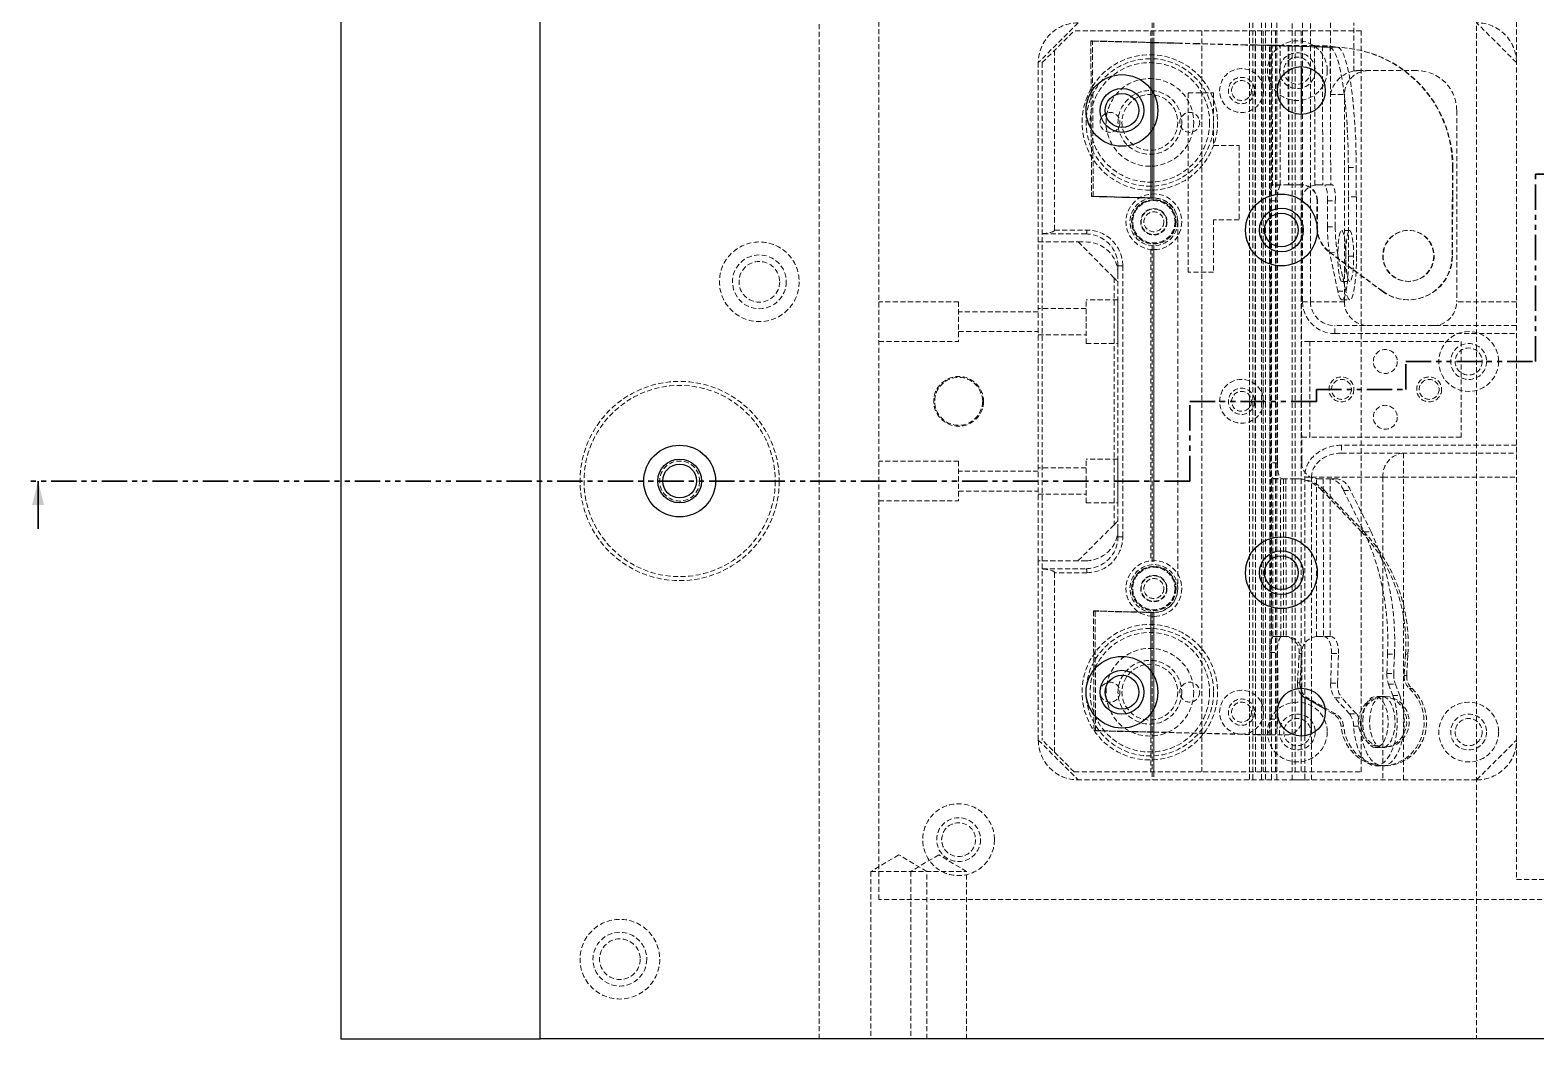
# Model space of a CAD drawing. Header units: millimetres. Extents: x 5 to 1539, y -495 to 895.
# Drawn here: x 728.2 to 1106.1, y -494.7 to -241.6 of the extents above; entities that cross this region are included whole.
import ezdxf

# ---------------------------------------------------------------- set-up
doc = ezdxf.new("R2010")
doc.units = ezdxf.units.MM
doc.linetypes.add('HIDDEN', pattern=[1.905, 1.27, -0.635])
doc.linetypes.add('PHANTOM', pattern=[12.7, 6.35, -1.27, 1.27, -1.27, 1.27, -1.27])

msp = doc.modelspace()

# ---------------------------------------------------------------- linework, layer by layer
at = {"color": 7, "linetype": 'Continuous', "lineweight": 25}
for p, q in [((806.211, -114.725), (806.211, -494.725)), ((856.211, -494.725), (856.211, -114.725)), ((1047.211, -250.725), (1047.211, -262.725)), ((1047.211, -406.725), (1047.211, -418.725)), ((1047.34, -414.456), (1047.337, -408.459)), ((1053.165, -411.986), (1048.235, -409.17)), ((806.211, -494.725), (856.211, -494.725)), ((1406.211, -494.725), (856.211, -494.725))]:
    msp.add_line(p, q, dxfattribs=at)
at = {"color": 7, "linetype": 'HIDDEN', "lineweight": 18}
for p, q in [((926.211, -494.725), (926.211, -114.725)), ((1091.211, -114.725), (1091.211, -494.725)), ((941.211, -459.725), (941.211, -209.725)), ((1101.211, -214.725), (1101.211, -454.725)), ((991.211, -239.725), (981.211, -249.725)), ((982.211, -249.725), (990.211, -241.725)), ((1062.211, -241.725), (990.211, -241.725)), ((1009.411, -241.725), (1009.411, -282.713)), ((1009.811, -239.725), (1009.811, -283.681)), ((1010.211, -239.725), (1010.211, -283.667)), ((1010.211, -241.725), (1010.211, -282.667)), ((1022.211, -241.725), (1022.211, -427.725)), ((1034.211, -239.725), (1034.211, -429.725)), ((1034.212, -241.725), (1034.212, -427.725)), ((1035.064, -239.725), (1035.064, -429.725)), ((1035.712, -241.725), (1035.712, -427.725)), ((1037.211, -239.725), (1037.211, -429.725)), ((1037.668, -241.725), (1037.668, -427.725)), ((1038.211, -239.725), (1038.211, -429.725)), ((1039.759, -239.725), (1039.759, -429.725)), ((1040.741, -427.725), (1040.741, -241.725)), ((1041.041, -239.725), (1041.041, -429.725)), ((1044.954, -429.725), (1044.954, -239.725)), ((1045.632, -241.725), (1045.632, -427.725)), ((1047.211, -241.725), (1047.211, -250.725)), ((1047.533, -239.725), (1047.533, -309.725)), ((1049.503, -309.725), (1049.503, -239.725)), ((1054.508, -239.725), (1054.508, -257.725)), ((1060.417, -251.816), (1060.417, -239.725)), ((1062.211, -427.725), (1062.211, -241.725)), ((1101.211, -249.725), (1091.211, -239.725)), ((994.402, -244.252), (994.581, -283.269)), ((1009.411, -244.639), (994.402, -244.252)), ((994.802, -244.252), (994.402, -244.252)), ((994.402, -244.318), (994.581, -283.335)), ((1009.411, -244.705), (994.402, -244.318)), ((994.802, -244.318), (994.402, -244.318)), ((994.981, -283.269), (994.802, -244.252)), ((1009.811, -244.639), (994.802, -244.252)), ((994.981, -283.335), (994.802, -244.318)), ((1009.811, -244.705), (994.802, -244.318)), ((1009.411, -283.652), (1009.411, -244.639)), ((1009.811, -244.639), (1009.411, -244.639)), ((1009.411, -283.717), (1009.411, -244.705)), ((1009.811, -244.705), (1009.411, -244.705)), ((1009.811, -283.652), (1009.811, -244.639)), ((1009.811, -283.717), (1009.811, -244.705)), ((1010.009, -244.655), (1010.111, -244.655)), ((1010.009, -244.72), (1010.111, -244.72)), ((1010.211, -244.66), (1010.211, -283.665)), ((1016.713, -244.821), (1010.211, -244.66)), ((1010.211, -244.66), (1010.211, -283.665)), ((1010.211, -244.66), (1016.713, -244.821)), ((1010.211, -244.66), (1010.211, -244.66)), ((1010.211, -244.725), (1010.211, -283.731)), ((1016.713, -244.886), (1010.211, -244.725)), ((1010.211, -244.725), (1010.211, -283.731)), ((1010.211, -244.725), (1016.713, -244.886)), ((1010.211, -244.725), (1010.211, -244.725)), ((1016.713, -244.821), (1017.07, -244.829)), ((1016.713, -244.886), (1017.07, -244.895)), ((1017.07, -244.829), (1017.419, -244.838)), ((1017.07, -244.895), (1017.419, -244.904)), ((1021.243, -244.936), (1017.419, -244.838)), ((1021.243, -245.002), (1017.419, -244.904)), ((1033.239, -245.244), (1021.243, -244.936)), ((1033.239, -245.31), (1021.243, -245.002)), ((1033.239, -245.244), (1033.809, -245.244)), ((1033.239, -245.31), (1033.809, -245.31)), ((1035.62, -245.289), (1033.809, -245.244)), ((1035.62, -245.354), (1033.809, -245.31)), ((1035.712, -418.334), (1035.62, -245.289)), ((1039.25, -245.352), (1035.62, -245.354)), ((1039.532, -245.344), (1037.576, -245.345)), ((1037.668, -418.432), (1037.576, -245.345)), ((1038.025, -245.367), (1037.576, -245.345)), ((1039.919, -245.459), (1038.025, -245.367)), ((1039.342, -418.439), (1039.25, -245.352)), ((1041.409, -245.373), (1039.25, -245.352)), ((1039.342, -418.398), (1039.25, -245.352)), ((1039.625, -418.431), (1039.532, -245.344)), ((1039.532, -245.344), (1039.981, -245.366)), ((1039.919, -245.459), (1041.875, -245.458)), ((1039.96, -280.439), (1039.919, -245.459)), ((1041.875, -245.458), (1039.981, -245.366)), ((1050.516, -245.461), (1041.409, -245.373)), ((1041.917, -280.438), (1041.875, -245.458)), ((1043.938, -245.583), (1044.044, -245.577)), ((1043.938, -245.583), (1043.979, -280.384)), ((1055.928, -245.877), (1043.938, -245.583)), ((1044.044, -245.577), (1044.085, -280.378)), ((1044.044, -245.577), (1056.035, -245.871)), ((1050.647, -280.442), (1050.516, -245.461)), ((1052.492, -245.587), (1054.468, -245.58)), ((1052.492, -245.587), (1052.622, -280.388)), ((1054.363, -245.886), (1052.492, -245.587)), ((1054.468, -245.58), (1054.598, -280.381)), ((1054.468, -245.58), (1056.338, -245.879)), ((985.308, -246.629), (985.308, -291.725)), ((1056.338, -245.879), (1054.363, -245.886)), ((1056.035, -245.871), (1055.928, -245.877)), ((981.211, -294.725), (981.211, -249.725)), ((982.211, -249.725), (982.211, -419.725)), ((1061.475, -251.725), (1076.211, -251.725)), ((1018.811, -302.333), (1018.811, -257.333)), ((1018.811, -257.333), (1025.211, -257.333)), ((1025.211, -257.333), (1025.211, -270.483)), ((1054.508, -257.725), (1058.028, -257.725)), ((1058.028, -309.725), (1058.028, -257.725)), ((1047.211, -262.725), (1047.211, -406.725)), ((1086.211, -261.725), (1086.211, -309.725)), ((1025.211, -270.483), (1031.611, -270.483)), ((1031.611, -270.483), (1031.611, -289.183)), ((1059.026, -276.068), (1061.001, -276.061)), ((1059.026, -276.068), (1059.045, -283.408)), ((1061.001, -276.061), (1061.021, -283.401)), ((1085.158, -276.046), (1085.116, -283.386)), ((1085.158, -276.046), (1085.264, -276.04)), ((1085.264, -276.04), (1085.222, -283.38)), ((994.581, -283.269), (1009.411, -283.652)), ((994.581, -283.269), (994.981, -283.269)), ((994.581, -283.335), (1009.411, -283.717)), ((994.581, -283.335), (994.981, -283.335)), ((1009.811, -283.652), (994.981, -283.269)), ((1009.811, -283.717), (994.981, -283.335)), ((1041.917, -280.438), (1039.96, -280.439)), ((1042.063, -280.39), (1040.253, -280.39)), ((1043.979, -280.384), (1047.158, -280.381)), ((1047.265, -280.375), (1044.085, -280.378)), ((1047.158, -280.381), (1047.265, -280.375)), ((1051.102, -280.394), (1051.557, -280.392)), ((1055.094, -280.379), (1054.598, -280.381)), ((1085.116, -283.386), (1085.029, -298.306)), ((1085.222, -283.38), (1085.116, -283.386)), ((1085.222, -283.38), (1085.136, -298.3)), ((1009.811, -283.652), (1009.411, -283.652)), ((1009.411, -283.717), (1010.211, -283.731)), ((1009.811, -283.717), (1009.411, -283.717)), ((1010.211, -283.665), (1009.811, -283.652)), ((1010.211, -283.731), (1009.811, -283.717)), ((1010.211, -283.665), (1010.363, -283.669)), ((1010.211, -283.731), (1010.363, -283.735)), ((1039.26, -284.391), (1041.216, -284.39)), ((1039.295, -349.468), (1039.26, -284.391)), ((1041.251, -349.467), (1041.216, -284.39)), ((1047.305, -349.472), (1047.271, -284.395)), ((1051.12, -290.91), (1051.157, -284.405)), ((1051.157, -284.405), (1051.264, -284.399)), ((1051.226, -290.903), (1051.264, -284.399)), ((1053.756, -284.412), (1055.731, -284.404)), ((1053.773, -290.92), (1053.756, -284.412)), ((1055.748, -290.913), (1055.731, -284.404)), ((1061.021, -283.401), (1059.045, -283.408)), ((1059.045, -283.408), (1059.085, -298.328)), ((1061.021, -283.401), (1061.06, -298.321)), ((1016.211, -289.667), (1016.211, -289.733)), ((1016.211, -289.733), (1016.211, -381.76)), ((1025.211, -289.183), (1025.211, -302.333)), ((1031.611, -289.183), (1025.211, -289.183)), ((1051.12, -290.91), (1051.226, -290.903)), ((1053.773, -290.92), (1055.748, -290.913)), ((981.211, -374.725), (981.211, -294.725)), ((981.211, -294.725), (991.211, -294.725)), ((993.211, -292.725), (982.211, -292.725)), ((985.308, -291.725), (993.411, -291.725)), ((991.211, -294.725), (993.211, -294.725)), ((991.211, -294.725), (1000.211, -303.725)), ((1059.324, -291.85), (1057.348, -291.857)), ((1073.768, -291.845), (1073.661, -291.852)), ((1010.211, -296.667), (1009.411, -296.621)), ((1009.411, -296.621), (1009.411, -374.74)), ((1009.811, -295.654), (1009.811, -375.708)), ((1009.811, -295.654), (1010.211, -295.667)), ((1010.211, -295.667), (1010.211, -375.694)), ((1010.211, -296.667), (1010.211, -374.694)), ((1054.303, -297.413), (1056.279, -297.406)), ((1056.389, -307.115), (1054.303, -297.413)), ((1054.374, -297.4), (1054.48, -297.394)), ((1067.536, -307.1), (1054.374, -297.4)), ((1067.642, -307.093), (1054.48, -297.394)), ((1058.365, -307.107), (1056.279, -297.406)), ((1059.085, -298.328), (1061.06, -298.321)), ((1085.029, -298.306), (1085.136, -298.3)), ((1001.211, -368.725), (1001.211, -300.725)), ((1001.211, -300.725), (1002.411, -300.725)), ((1002.411, -300.725), (1002.411, -368.725)), ((1000.211, -303.725), (1000.211, -365.725)), ((1025.211, -302.333), (1018.811, -302.333)), ((1057.396, -304.657), (1059.372, -304.65)), ((1074.429, -304.629), (1074.535, -304.622)), ((961.211, -309.725), (941.211, -309.725)), ((961.211, -309.725), (961.211, -319.725)), ((993.211, -314.725), (993.211, -309.225)), ((1001.186, -309.225), (993.211, -309.225)), ((1001.211, -309.2), (1001.186, -309.225)), ((1001.186, -314.725), (1001.186, -309.225)), ((1047.533, -309.725), (1049.503, -309.725)), ((1058.028, -309.725), (1049.503, -309.725)), ((1056.389, -307.115), (1058.365, -307.107)), ((1057.413, -309.257), (1059.389, -309.25)), ((1067.536, -307.1), (1067.642, -307.093)), ((1074.705, -309.221), (1074.811, -309.214)), ((1101.211, -309.725), (1086.211, -309.725)), ((981.211, -312.225), (961.211, -312.225)), ((993.211, -311.425), (981.211, -311.425)), ((961.211, -317.225), (981.211, -317.225)), ((993.211, -320.225), (993.211, -314.725)), ((1001.186, -320.225), (1001.186, -314.725)), ((1055.656, -317.725), (1055.656, -315.725)), ((1101.211, -315.725), (1055.656, -315.725)), ((941.211, -319.725), (961.211, -319.725)), ((981.211, -318.025), (993.211, -318.025)), ((993.211, -320.225), (1001.186, -320.225)), ((1001.186, -320.225), (1001.211, -320.25)), ((1047.289, -319.725), (1047.289, -343.725)), ((1049.31, -319.725), (1047.289, -319.725)), ((1049.31, -343.725), (1049.31, -319.725)), ((1049.31, -319.725), (1087.289, -319.725)), ((1055.656, -317.725), (1101.211, -317.725)), ((1087.289, -319.725), (1087.289, -343.725)), ((1047.289, -343.725), (1049.31, -343.725)), ((1087.289, -343.725), (1049.31, -343.725)), ((1101.211, -345.725), (1057.294, -345.725)), ((1057.294, -345.725), (1057.294, -347.725)), ((961.211, -349.725), (941.211, -349.725)), ((961.211, -349.725), (961.211, -359.725)), ((993.211, -354.725), (993.211, -349.225)), ((1001.186, -349.225), (993.211, -349.225)), ((1001.211, -349.2), (1001.186, -349.225)), ((1001.186, -354.725), (1001.186, -349.225)), ((1039.295, -350.139), (1039.295, -349.468)), ((1041.252, -350.138), (1039.295, -350.139)), ((1041.252, -350.138), (1041.251, -349.467)), ((1047.306, -350.143), (1047.305, -349.472)), ((1057.294, -347.725), (1101.211, -347.725)), ((1072.883, -347.725), (1072.883, -353.725)), ((981.211, -352.225), (961.211, -352.225)), ((993.211, -351.425), (981.211, -351.425)), ((993.211, -360.225), (993.211, -354.725)), ((1001.186, -360.225), (1001.186, -354.725)), ((1040.065, -354.127), (1042.021, -354.125)), ((1040.086, -393.75), (1040.065, -354.127)), ((1042.042, -393.749), (1042.021, -354.125)), ((1045.673, -354.135), (1042.741, -354.137)), ((1042.741, -354.137), (1042.762, -393.737)), ((1043.359, -354.137), (1043.38, -393.737)), ((1045.673, -354.135), (1046.291, -354.135)), ((1048.057, -353.725), (1049.789, -353.725)), ((1048.057, -353.725), (1048.057, -409.062)), ((1049.789, -353.725), (1067.686, -353.725)), ((1049.789, -410.057), (1049.789, -353.725)), ((1051.019, -393.753), (1050.998, -354.129)), ((1051.464, -354.141), (1051.231, -354.141)), ((1052.73, -354.14), (1052.752, -393.74)), ((1056.004, -354.138), (1054.462, -354.139)), ((1054.462, -354.139), (1054.484, -393.739)), ((1067.686, -353.725), (1067.686, -429.725)), ((1067.686, -353.725), (1072.883, -353.725)), ((1072.883, -353.725), (1101.211, -353.725)), ((1072.883, -429.725), (1072.883, -353.725)), ((961.211, -357.225), (981.211, -357.225)), ((981.211, -358.025), (993.211, -358.025)), ((1062.267, -367.426), (1052.399, -357.061)), ((1053.017, -357.061), (1052.399, -357.061)), ((1053.017, -357.061), (1062.885, -367.426)), ((1057.809, -357.066), (1059.541, -357.065)), ((1057.809, -357.066), (1062.999, -367.434)), ((1064.731, -367.433), (1059.541, -357.065)), ((941.211, -359.725), (961.211, -359.725)), ((993.211, -360.225), (1001.186, -360.225)), ((1001.186, -360.225), (1001.211, -360.25)), ((1000.211, -365.725), (991.211, -374.725)), ((1001.211, -368.725), (1002.411, -368.725)), ((1062.885, -367.426), (1062.267, -367.426)), ((1062.999, -367.434), (1064.731, -367.433)), ((981.211, -419.725), (981.211, -374.725)), ((991.211, -374.725), (981.211, -374.725)), ((982.211, -376.725), (993.211, -376.725)), ((993.411, -377.725), (985.308, -377.725)), ((985.308, -377.725), (985.308, -422.822)), ((993.211, -374.725), (991.211, -374.725)), ((995.057, -387.312), (995.194, -417.341)), ((1009.411, -387.683), (995.057, -387.312)), ((995.457, -387.312), (995.057, -387.312)), ((995.057, -387.378), (995.194, -417.406)), ((1009.411, -387.748), (995.057, -387.378)), ((995.457, -387.378), (995.057, -387.378)), ((1009.811, -387.683), (995.457, -387.312)), ((995.594, -417.341), (995.457, -387.312)), ((1009.811, -387.748), (995.457, -387.378)), ((995.594, -417.406), (995.457, -387.378)), ((1009.411, -417.693), (1009.411, -387.683)), ((1009.411, -387.683), (1009.983, -387.692)), ((1009.811, -387.683), (1009.411, -387.683)), ((1009.411, -417.758), (1009.411, -387.748)), ((1009.411, -387.748), (1009.983, -387.758)), ((1009.811, -387.748), (1009.411, -387.748)), ((1010.211, -388.694), (1009.411, -388.648)), ((1009.411, -388.648), (1009.411, -427.725)), ((1009.811, -387.681), (1009.811, -429.725)), ((1009.811, -387.681), (1010.211, -387.694)), ((1009.811, -417.693), (1009.811, -387.683)), ((1010.097, -387.692), (1009.811, -387.683)), ((1009.811, -417.758), (1009.811, -387.748)), ((1010.097, -387.758), (1009.811, -387.748)), ((1010.097, -387.692), (1009.983, -387.692)), ((1010.097, -387.758), (1009.983, -387.758)), ((1010.211, -387.694), (1010.211, -429.725)), ((1010.211, -387.694), (1010.211, -417.703)), ((1010.211, -387.76), (1010.211, -417.768)), ((1010.211, -388.694), (1010.211, -427.725)), ((1042.042, -393.749), (1040.086, -393.75)), ((1042.762, -393.737), (1042.886, -393.737)), ((1042.886, -393.737), (1043.504, -393.736)), ((1051.252, -393.741), (1051.485, -393.74)), ((1054.484, -393.739), (1054.549, -393.739)), ((1039.321, -397.739), (1041.277, -397.738)), ((1039.33, -414.452), (1039.321, -397.739)), ((1041.277, -397.738), (1041.286, -414.451)), ((1046.253, -405.41), (1046.685, -397.981)), ((1047.303, -397.981), (1046.685, -397.981)), ((1046.871, -405.41), (1047.303, -397.981)), ((1047.337, -408.459), (1047.331, -397.743)), ((1054.59, -405.414), (1054.815, -397.985)), ((1054.815, -397.985), (1056.547, -397.984)), ((1056.322, -405.413), (1056.547, -397.984)), ((1068.689, -403.004), (1068.836, -398.18)), ((1068.836, -398.18), (1070.568, -398.179)), ((1070.568, -398.179), (1070.421, -403.003)), ((1073.354, -398.17), (1073.042, -403.526)), ((1073.972, -398.169), (1073.354, -398.17)), ((1073.66, -403.526), (1073.972, -398.169)), ((1068.689, -403.004), (1070.421, -403.003)), ((1073.66, -403.526), (1073.042, -403.526)), ((1046.871, -405.41), (1046.253, -405.41)), ((1054.59, -405.414), (1056.322, -405.413)), ((1069.093, -405.667), (1070.825, -405.666)), ((1069.093, -405.667), (1070.188, -408.55)), ((1070.825, -405.666), (1071.92, -408.549)), ((1074.991, -406.816), (1074.373, -406.816)), ((1048.853, -409.17), (1048.235, -409.17)), ((1055.826, -413.152), (1048.853, -409.17)), ((1055.632, -409.174), (1057.364, -409.173)), ((1059.3, -413.158), (1055.632, -409.174)), ((1061.032, -413.157), (1057.364, -409.173)), ((1067.538, -408.798), (1065.806, -408.799)), ((1068.204, -408.79), (1067.586, -408.79)), ((1070.188, -408.55), (1071.92, -408.549)), ((1039.33, -414.452), (1041.286, -414.451)), ((1055.208, -413.152), (1053.165, -411.986)), ((1055.826, -413.152), (1055.208, -413.152)), ((1059.3, -413.158), (1061.032, -413.157)), ((995.194, -417.341), (1009.411, -417.693)), ((995.194, -417.341), (995.594, -417.341)), ((995.194, -417.406), (1009.411, -417.758)), ((995.194, -417.406), (995.594, -417.406)), ((995.594, -417.341), (1009.811, -417.693)), ((995.594, -417.406), (1009.811, -417.758)), ((1009.411, -417.693), (1009.811, -417.693)), ((1009.411, -417.758), (1009.811, -417.758)), ((1010.211, -417.703), (1035.712, -418.334)), ((1010.211, -417.768), (1035.712, -418.4)), ((1039.342, -418.398), (1035.712, -418.4)), ((1039.625, -418.431), (1037.668, -418.432)), ((1037.668, -418.432), (1038.496, -418.452)), ((1040.452, -418.451), (1038.496, -418.452)), ((1039.342, -418.439), (1043.321, -418.458)), ((1039.625, -418.431), (1040.452, -418.451)), ((1047.211, -418.725), (1047.211, -427.725)), ((1048.057, -418.665), (1048.057, -429.725)), ((1049.789, -429.725), (1049.789, -418.143)), ((1057.797, -416.273), (1057.179, -416.273)), ((1060.336, -416.28), (1062.068, -416.279)), ((981.211, -419.725), (991.211, -429.725)), ((990.211, -427.725), (982.211, -419.725)), ((1065.813, -421.599), (1067.545, -421.598)), ((1067.593, -421.59), (1068.211, -421.59)), ((1091.211, -429.725), (1101.211, -419.725)), ((1065.815, -426.199), (1067.547, -426.198)), ((1067.595, -426.19), (1068.213, -426.19)), ((990.211, -427.725), (1062.211, -427.725)), ((1091.211, -429.725), (991.211, -429.725)), ((1048.057, -429.725), (1044.954, -429.725)), ((946.211, -448.519), (939.211, -452.725)), ((953.211, -452.725), (946.211, -448.519)), ((956.211, -448.519), (949.211, -452.725)), ((963.211, -452.725), (956.211, -448.519)), ((939.211, -452.725), (949.211, -452.725)), ((939.211, -452.725), (939.211, -494.725)), ((949.211, -452.725), (963.211, -452.725)), ((949.211, -452.725), (949.211, -494.725)), ((953.211, -494.725), (953.211, -452.725)), ((963.211, -494.725), (963.211, -452.725)), ((1101.211, -454.725), (1301.211, -454.725)), ((1176.211, -459.725), (941.211, -459.725))]:
    msp.add_line(p, q, dxfattribs=at)
at = {"color": 7, "linetype": 'PHANTOM', "lineweight": 35}
for p, q in [((1105.944, -324.725), (1105.944, -277.725)), ((1105.944, -277.725), (1176.28, -277.725)), ((1073.461, -331.725), (1073.461, -324.725)), ((1073.461, -324.725), (1105.944, -324.725)), ((1050.988, -334.725), (1050.988, -331.725)), ((1050.988, -331.725), (1073.461, -331.725)), ((1019.238, -354.725), (1019.238, -334.725)), ((1019.238, -334.725), (1050.988, -334.725)), ((1019.238, -354.725), (728.211, -354.725))]:
    msp.add_line(p, q, dxfattribs=at)
at = {"color": 7, "linetype": 'Continuous', "lineweight": 35}
msp.add_line((730.211, -366.725), (730.211, -354.725), dxfattribs=at)
at = {"color": 8, "linetype": 'Continuous', "lineweight": 25}
for p, q in [((1048.057, -409.062), (1048.057, -418.665)), ((1049.789, -418.143), (1049.789, -410.057))]:
    msp.add_line(p, q, dxfattribs=at)
at = {"color": 7, "linetype": 'HIDDEN', "lineweight": 18, "flags": 128}
for points in [[(1054.363, -245.886), (1054.879, -246.153), (1055.39, -246.785), (1055.887, -247.774), (1056.366, -249.108), (1056.82, -250.771), (1057.244, -252.743), (1057.633, -254.998), (1057.981, -257.51), (1058.284, -260.247), (1058.54, -263.177), (1058.744, -266.262), (1058.894, -269.465), (1058.988, -272.748), (1059.026, -276.068)], [(1056.338, -245.879), (1056.855, -246.145), (1057.365, -246.777), (1057.863, -247.766), (1058.342, -249.101), (1058.796, -250.764), (1059.22, -252.735), (1059.608, -254.991), (1059.956, -257.502), (1060.26, -260.24), (1060.515, -263.169), (1060.719, -266.255), (1060.87, -269.458), (1060.964, -272.74), (1061.001, -276.061)], [(1044.085, -280.378), (1043.494, -280.379), (1042.91, -280.38), (1042.348, -280.381), (1041.819, -280.382), (1041.335, -280.384), (1040.907, -280.386), (1040.543, -280.388), (1040.253, -280.39)], [(1054.598, -280.381), (1054.463, -280.381), (1054.244, -280.382), (1053.947, -280.383), (1053.577, -280.384), (1053.143, -280.386), (1052.655, -280.388), (1052.122, -280.39), (1051.557, -280.392)], [(1057.344, -291.858), (1057.584, -292.037), (1057.811, -292.577), (1058.012, -293.448), (1058.176, -294.598), (1058.294, -295.961), (1058.358, -297.457), (1058.364, -299), (1058.314, -300.5), (1058.208, -301.869), (1058.054, -303.028), (1057.86, -303.911), (1057.638, -304.464), (1057.4, -304.657), (1057.161, -304.478), (1056.934, -303.938), (1056.733, -303.067), (1056.568, -301.917), (1056.451, -300.554), (1056.387, -299.058), (1056.38, -297.515), (1056.431, -296.015), (1056.537, -294.646), (1056.691, -293.486), (1056.885, -292.604), (1057.107, -292.05), (1057.344, -291.858)], [(1059.32, -291.85), (1059.559, -292.029), (1059.786, -292.57), (1059.988, -293.44), (1060.152, -294.59), (1060.269, -295.953), (1060.333, -297.45), (1060.34, -298.993), (1060.289, -300.492), (1060.184, -301.862), (1060.029, -303.021), (1059.835, -303.903), (1059.613, -304.457), (1059.376, -304.65), (1059.137, -304.471), (1058.91, -303.93), (1058.708, -303.06), (1058.544, -301.91), (1058.426, -300.547), (1058.362, -299.05), (1058.356, -297.508), (1058.407, -296.008), (1058.512, -294.638), (1058.667, -293.479), (1058.86, -292.597), (1059.082, -292.043), (1059.32, -291.85)], [(1059.085, -298.328), (1059.061, -300.331), (1058.981, -302.265), (1058.848, -304.065), (1058.664, -305.67), (1058.438, -307.027), (1058.176, -308.09), (1057.887, -308.824), (1057.58, -309.204), (1057.267, -309.218), (1056.957, -308.864), (1056.661, -308.155), (1056.389, -307.115)], [(1061.06, -298.321), (1061.037, -300.324), (1060.957, -302.258), (1060.823, -304.058), (1060.64, -305.663), (1060.413, -307.02), (1060.151, -308.083), (1059.862, -308.817), (1059.556, -309.197), (1059.243, -309.21), (1058.933, -308.857), (1058.637, -308.148), (1058.365, -307.107)], [(1001.211, -304.725), (1001.192, -304.706), (1001.135, -304.649), (1001.043, -304.557), (1000.918, -304.432), (1000.767, -304.281), (1000.594, -304.108), (1000.406, -303.92), (1000.211, -303.725)], [(1040.188, -354.138), (1040.362, -354.138), (1040.586, -354.138), (1040.855, -354.138), (1041.166, -354.138), (1041.515, -354.138), (1041.898, -354.138), (1042.308, -354.137), (1042.741, -354.137)], [(1051.464, -354.141), (1051.922, -354.14), (1052.367, -354.14), (1052.794, -354.14), (1053.197, -354.14), (1053.57, -354.139), (1053.908, -354.139), (1054.207, -354.139), (1054.462, -354.139)], [(1000.211, -365.725), (1000.406, -365.53), (1000.594, -365.343), (1000.767, -365.17), (1000.918, -365.018), (1001.043, -364.894), (1001.135, -364.801), (1001.192, -364.744), (1001.211, -364.725)], [(1042.762, -393.737), (1042.329, -393.737), (1041.919, -393.737), (1041.536, -393.737), (1041.187, -393.738), (1040.876, -393.738), (1040.607, -393.738), (1040.384, -393.738), (1040.209, -393.738)], [(1054.484, -393.739), (1054.228, -393.739), (1053.929, -393.739), (1053.591, -393.739), (1053.218, -393.739), (1052.815, -393.74), (1052.389, -393.74), (1051.943, -393.74), (1051.485, -393.74)], [(1052.817, -393.74), (1053.222, -393.822), (1053.61, -394.068), (1053.966, -394.465), (1054.274, -394.999), (1054.522, -395.646), (1054.699, -396.38), (1054.798, -397.171), (1054.815, -397.985)], [(1054.549, -393.739), (1054.954, -393.822), (1055.343, -394.067), (1055.698, -394.465), (1056.006, -394.998), (1056.254, -395.645), (1056.431, -396.38), (1056.53, -397.17), (1056.547, -397.984)], [(1074.373, -406.816), (1075.729, -408.28), (1076.805, -409.983), (1077.562, -411.866), (1077.975, -413.864), (1078.029, -415.907), (1077.723, -417.926), (1077.066, -419.85), (1076.083, -421.613), (1074.806, -423.155), (1073.28, -424.421), (1071.557, -425.369), (1069.697, -425.965), (1067.765, -426.189), (1065.826, -426.033), (1063.949, -425.502), (1062.197, -424.616), (1060.631, -423.404), (1059.306, -421.908), (1058.267, -420.18), (1057.549, -418.28), (1057.179, -416.273)], [(1074.991, -406.816), (1076.347, -408.28), (1077.423, -409.983), (1078.18, -411.866), (1078.593, -413.864), (1078.647, -415.907), (1078.341, -417.926), (1077.684, -419.85), (1076.701, -421.613), (1075.424, -423.154), (1073.898, -424.421), (1072.175, -425.368), (1070.315, -425.964), (1068.383, -426.188), (1066.444, -426.032), (1064.567, -425.502), (1062.815, -424.615), (1061.249, -423.403), (1059.924, -421.908), (1058.885, -420.18), (1058.167, -418.28), (1057.797, -416.273)], [(1070.188, -408.55), (1070.725, -410.272), (1071.094, -412.161), (1071.284, -414.153), (1071.288, -416.181), (1071.105, -418.175), (1070.743, -420.069), (1070.213, -421.797), (1069.533, -423.3), (1068.727, -424.529), (1067.822, -425.44), (1066.848, -426.003), (1065.839, -426.199), (1064.829, -426.021), (1063.852, -425.476), (1062.942, -424.581), (1062.129, -423.367), (1061.441, -421.876), (1060.902, -420.158), (1060.529, -418.271), (1060.336, -416.28)], [(1061.514, -414.799), (1061.78, -413.282), (1062.383, -411.875), (1063.289, -410.661), (1064.444, -409.711), (1065.783, -409.078), (1067.226, -408.802), (1068.691, -408.896), (1070.092, -409.356), (1071.347, -410.155), (1072.384, -411.247), (1073.142, -412.568), (1073.577, -414.041), (1073.665, -415.581), (1073.399, -417.099), (1072.796, -418.505), (1071.891, -419.719), (1070.735, -420.67), (1069.396, -421.302), (1067.953, -421.579), (1066.488, -421.484), (1065.088, -421.024), (1063.832, -420.225), (1062.796, -419.133), (1062.037, -417.812), (1061.602, -416.339), (1061.514, -414.799)], [(1071.92, -408.549), (1072.457, -410.271), (1072.826, -412.16), (1073.016, -414.152), (1073.02, -416.18), (1072.838, -418.174), (1072.475, -420.068), (1071.945, -421.796), (1071.265, -423.299), (1070.459, -424.528), (1069.554, -425.439), (1068.58, -426.002), (1067.571, -426.198), (1066.561, -426.02), (1065.584, -425.475), (1064.674, -424.58), (1063.861, -423.366), (1063.173, -421.875), (1062.634, -420.157), (1062.261, -418.27), (1062.068, -416.279)], [(1062.132, -414.799), (1062.398, -413.281), (1063.001, -411.875), (1063.907, -410.661), (1065.062, -409.71), (1066.401, -409.078), (1067.844, -408.801), (1069.309, -408.895), (1070.71, -409.356), (1071.965, -410.155), (1073.002, -411.247), (1073.76, -412.568), (1074.195, -414.041), (1074.283, -415.581), (1074.017, -417.098), (1073.414, -418.505), (1072.509, -419.719), (1071.353, -420.669), (1070.014, -421.301), (1068.571, -421.578), (1067.106, -421.484), (1065.706, -421.024), (1064.45, -420.225), (1063.414, -419.133), (1062.655, -417.812), (1062.22, -416.339), (1062.132, -414.799)], [(1062.615, -414.807), (1062.754, -413.289), (1063.071, -411.883), (1063.547, -410.669), (1064.154, -409.719), (1064.858, -409.087), (1065.617, -408.811), (1066.387, -408.905), (1067.123, -409.366), (1067.783, -410.165), (1068.329, -411.257), (1068.728, -412.578), (1068.957, -414.052), (1069.004, -415.592), (1068.864, -417.109), (1068.548, -418.516), (1068.072, -419.729), (1067.464, -420.68), (1066.761, -421.311), (1066.002, -421.588), (1065.232, -421.493), (1064.496, -421.033), (1063.835, -420.233), (1063.29, -419.141), (1062.891, -417.82), (1062.662, -416.347), (1062.615, -414.807)], [(1064.347, -414.806), (1064.487, -413.288), (1064.803, -411.882), (1065.279, -410.668), (1065.886, -409.718), (1066.59, -409.086), (1067.349, -408.81), (1068.119, -408.904), (1068.855, -409.365), (1069.515, -410.164), (1070.061, -411.256), (1070.46, -412.577), (1070.689, -414.051), (1070.736, -415.591), (1070.596, -417.108), (1070.28, -418.515), (1069.804, -419.728), (1069.196, -420.679), (1068.493, -421.31), (1067.734, -421.587), (1066.964, -421.492), (1066.228, -421.032), (1065.567, -420.232), (1065.022, -419.14), (1064.623, -417.819), (1064.394, -416.346), (1064.347, -414.806)], [(1038.496, -418.452), (1038.658, -418.379), (1038.815, -418.154), (1038.959, -417.785), (1039.086, -417.288), (1039.19, -416.681), (1039.267, -415.988), (1039.314, -415.235), (1039.33, -414.452)], [(1041.286, -414.451), (1041.27, -415.234), (1041.223, -415.987), (1041.146, -416.68), (1041.042, -417.287), (1040.916, -417.784), (1040.771, -418.153), (1040.615, -418.378), (1040.452, -418.451)]]:
    msp.add_lwpolyline(points, dxfattribs=at)
at = {"color": 7, "linetype": 'Continuous', "lineweight": 25, "flags": 128}
msp.add_lwpolyline([(1047.211, -415.464), (1047.263, -415.239), (1047.34, -414.456)], dxfattribs=at)
at = {"color": 7, "linetype": 'HIDDEN', "lineweight": 18}
for centre, radius in [((1046.211, -251.725), 7.5), ((1009.211, -264.725), 17), ((1009.211, -264.725), 16), ((1046.211, -251.725), 4.5), ((1046.211, -251.725), 3.4), ((1009.211, -264.725), 15), ((1032.211, -256.725), 5.5), ((1009.211, -264.725), 11), ((1009.211, -264.725), 8), ((1032.211, -256.725), 3.3), ((1032.211, -256.725), 2.5), ((1009.211, -264.725), 7), ((999.211, -264.725), 2.5), ((1019.211, -264.725), 2.5), ((1010.211, -289.667), 7), ((1010.211, -289.667), 6), ((1010.211, -289.667), 5.571), ((1010.211, -289.667), 5.525), ((1010.211, -289.667), 5.5), ((1010.211, -289.667), 5.314), ((1010.211, -289.667), 3.3), ((1010.211, -289.667), 3.2), ((1010.211, -289.667), 2.5), ((911.211, -304.725), 10), ((1074.045, -298.234), 6.393), ((1074.152, -298.227), 6.393), ((911.211, -304.725), 6.75), ((911.211, -304.725), 5.1), ((1089.211, -324.725), 7.5), ((1089.211, -324.725), 4.5), ((1068.289, -324.725), 3), ((1089.211, -324.725), 3.4), ((961.211, -334.725), 6.25), ((961.211, -334.725), 6), ((1057.289, -331.725), 3.125), ((1079.289, -331.725), 3.125), ((891.211, -354.725), 25), ((891.211, -354.725), 24), ((1032.211, -334.725), 5.5), ((1032.211, -334.725), 3.3), ((1032.211, -334.725), 2.5), ((1057.289, -331.725), 2.5), ((1079.289, -331.725), 2.5), ((1068.289, -338.725), 3), ((891.211, -354.725), 5.025), ((1010.211, -381.694), 7), ((1010.211, -381.694), 6), ((1010.211, -381.694), 5.571), ((1010.211, -381.694), 5.525), ((1010.211, -381.694), 5.5), ((1010.211, -381.694), 5.314), ((1010.211, -381.694), 3.3), ((1010.211, -381.694), 3.2), ((1010.211, -381.694), 2.5), ((1009.211, -407.725), 17), ((1009.211, -407.725), 16), ((1009.211, -407.725), 15), ((1009.211, -407.725), 11), ((1009.211, -407.725), 8), ((1009.211, -407.725), 7), ((999.211, -407.725), 2.5), ((1019.211, -407.725), 2.5), ((1032.211, -412.725), 5.5), ((1032.211, -412.725), 3.3), ((1032.211, -412.725), 2.5), ((1046.211, -417.725), 7.5), ((1089.211, -417.725), 7.5), ((1046.211, -417.725), 4.5), ((1046.211, -417.725), 3.4), ((1089.211, -417.725), 4.5), ((1089.211, -417.725), 3.4), ((961.211, -444.725), 9), ((961.211, -444.725), 5.5), ((961.211, -444.725), 4.25), ((876.211, -474.725), 10), ((876.211, -474.725), 6.75), ((876.211, -474.725), 5.1)]:
    msp.add_circle(centre, radius, dxfattribs=at)
at = {"color": 7, "linetype": 'Continuous', "lineweight": 25}
for centre, radius in [((1002.211, -261.725), 9), ((1047.211, -256.725), 6), ((1002.211, -261.725), 5.5), ((1002.211, -261.725), 4.25), ((1042.211, -291.725), 9), ((1042.211, -291.725), 5.5), ((1042.211, -291.725), 4.25), ((891.211, -354.725), 9), ((891.211, -354.725), 5.5), ((891.211, -354.725), 4.25), ((1042.211, -377.725), 9), ((1042.211, -377.725), 5.5), ((1042.211, -377.725), 4.25), ((1002.211, -407.725), 9), ((1002.211, -407.725), 5.5), ((1002.211, -407.725), 4.25), ((1047.211, -412.725), 6)]:
    msp.add_circle(centre, radius, dxfattribs=at)
at = {"color": 7, "linetype": 'HIDDEN', "lineweight": 18}
for centre, radius, start, end in [((991.211, -249.725), 10, 90, 180), ((1091.211, -249.725), 10, 0, 90), ((1055.173, -275.854), 29.986, 359.63243, 88.55563), ((1055.279, -275.847), 29.986, 359.63242, 88.55565), ((1076.211, -261.725), 10, 0, 90), ((1046.45, -283.627), 7.23, 153.83756, 186.06349), ((1048.406, -283.626), 7.23, 153.83756, 186.06349), ((1044.106, -633.474), 353.09, 90.02058, 90.33157), ((1047.16, -284.379), 3.998, 359.629, 90.01682), ((1047.266, -284.373), 3.998, 359.62907, 90.01678), ((1051.271, -284.393), 4, 98.9686, 180.03057), ((1046.801, -283.45), 7.02, 352.12524, 25.87584), ((1048.777, -283.442), 7.02, 352.12519, 25.876), ((1010.211, -289.733), 6, 360, 88.55238), ((1059.125, -290.957), 8.005, 179.65806, 233.59814), ((1059.231, -290.951), 8.005, 179.65805, 233.59809), ((1088.182, -291.377), 34.413, 179.23916, 190.10227), ((1090.157, -291.37), 34.412, 179.23906, 190.10237), ((992.011, -291.965), 1.421, 327.65901, 9.72568), ((993.211, -300.725), 8, 0, 90), ((993.211, -302.725), 8, 0, 90), ((993.411, -300.725), 9, 0, 90), ((1074.047, -298.256), 10.982, 233.63698, 359.73694), ((1074.153, -298.249), 10.982, 233.63698, 359.73694), ((1080.211, -309.725), 6, 270, 0), ((1045.584, -350.994), 6.346, 172.26038, 209.58272), ((1047.54, -350.992), 6.346, 172.26038, 209.58272), ((1051.306, -350.141), 4, 180.03057, 265.59429), ((1073.316, -353.35), 5.642, 94.40194, 183.8113), ((1045.634, -363.42), 9.285, 43.22919, 89.76282), ((1046.252, -363.42), 9.285, 43.22926, 89.76275), ((1053.626, -358.52), 4.428, 19.16829, 81.61436), ((1055.358, -358.519), 4.428, 19.1684, 81.61418), ((993.211, -366.725), 8, 270, 0), ((993.211, -368.725), 8, 270, 0), ((993.411, -368.725), 9, 270, 0), ((1032.309, -395.6), 41.125, 356.41757, 43.24176), ((1032.888, -395.614), 41.163, 356.44049, 43.21884), ((1002.372, -394.869), 66.546, 357.14795, 24.34787), ((1004.686, -394.758), 65.97, 357.02684, 24.46898), ((992.011, -377.485), 1.421, 350.2739, 32.34153), ((1010.211, -381.76), 6, 270, 360), ((1045.608, -396.877), 6.346, 150.47845, 187.80068), ((1047.564, -396.876), 6.346, 150.47865, 187.80058), ((1042.779, -397.655), 3.92, 355.22266, 88.44082), ((1043.397, -397.655), 3.92, 355.2227, 88.44068), ((1051.331, -397.74), 4, 94.46684, 180.03057), ((1075.743, -403.296), 7.06, 177.62825, 199.62461), ((1077.475, -403.295), 7.06, 177.62824, 199.62467), ((1077.131, -403.787), 4.097, 176.35837, 227.68516), ((1077.749, -403.786), 4.097, 176.35834, 227.6852), ((1050.367, -405.666), 4.122, 176.44818, 220.04126), ((1050.907, -405.685), 4.045, 176.10794, 239.48245), ((1060.156, -405.895), 5.587, 175.06321, 215.9391), ((1061.888, -405.894), 5.587, 175.0631, 215.93921), ((1043.34, -414.458), 4, 269.72925, 345.42879), ((1053.181, -416.614), 4.012, 4.87568, 59.65195), ((1053.799, -416.614), 4.012, 4.87598, 59.65165), ((1055.182, -416.258), 5.154, 359.76158, 36.97995), ((1056.915, -416.257), 5.154, 359.76158, 36.98007), ((991.211, -419.725), 10, 180, 270), ((1091.211, -419.725), 10, 270, 0)]:
    msp.add_arc(centre, radius, start, end, dxfattribs=at)
at = {"color": 7, "linetype": 'Continuous', "lineweight": 25}
msp.add_arc((1050.15, -405.831), 3.85, 220.2459, 240.17103, dxfattribs=at)
at = {"color": 7, "linetype": 'HIDDEN', "lineweight": 18}
for centre, major_axis, ratio, start_param, end_param in [((1060.417, -257.725), (4.596, 4.596), 0.8390996, 0.8726646, 2.268928), ((1064.12, -257.725), (6.093, 0), 0.9848078, 1.5707963, 3.1415927), ((1061.475, -257.725), (6.093, 0), 0.9848078, 1.5707963, 1.7453293), ((980.307, -291.725), (5.001, 0), 0.1999621, 5.1031207, 6.2831853), ((1055.656, -309.725), (-8.123, 0), 0.9848078, 0, 1.5707963), ((1055.656, -309.725), (6.154, 0), 0.9750077, 3.1415927, 4.712389), ((1064.12, -309.725), (-6.093, 0), 0.9848078, 0, 1.5707963), ((1057.294, -353.725), (-9.238, 0), 0.8660254, 4.712389, 6.2831853), ((1057.294, -353.725), (7.506, 0), 0.7994081, 1.5707963, 3.1415927), ((980.307, -377.725), (-5.001, 0), 0.1999621, 3.1415927, 4.3216573)]:
    msp.add_ellipse(centre, major_axis=major_axis, ratio=ratio, start_param=start_param, end_param=end_param, dxfattribs=at)
for points, knots in [([(1009.411, -244.639), (1009.479, -244.641), (1009.615, -244.645), (1009.881, -244.651), (1010.081, -244.656), (1010.211, -244.66)], [0, 0, 0, 0, 0.2568379, 0.5136775, 1, 1, 1, 1]), ([(1009.411, -244.705), (1009.479, -244.707), (1009.615, -244.71), (1009.881, -244.717), (1010.081, -244.722), (1010.211, -244.725)], [0, 0, 0, 0, 0.25683799, 0.51367775, 1, 1, 1, 1]), ([(1010.211, -244.66), (1010.144, -244.656), (1010.01, -244.65), (1009.878, -244.643), (1009.811, -244.639)], [0, 0, 0, 0, 0.4974744, 1, 1, 1, 1]), ([(1010.211, -244.725), (1010.144, -244.722), (1010.01, -244.715), (1009.878, -244.708), (1009.811, -244.705)], [0, 0, 0, 0, 0.49747532, 1, 1, 1, 1]), ([(1037.576, -245.345), (1037.508, -245.342), (1037.371, -245.337), (1036.909, -245.323), (1036.311, -245.306), (1035.853, -245.295), (1035.62, -245.289)], [0, 0, 0, 0, 0.2477943, 0.4955855, 0.7434375, 1, 1, 1, 1]), ([(1035.62, -245.289), (1036.07, -245.294), (1036.971, -245.305), (1038.161, -245.322), (1039.108, -245.336), (1039.389, -245.341), (1039.532, -245.344)], [0, 0, 0, 0, 0.2478666, 0.4957322, 0.7435926, 1, 1, 1, 1]), ([(1039.919, -245.459), (1040.055, -245.464), (1040.329, -245.476), (1041.252, -245.504), (1042.434, -245.536), (1043.423, -245.562), (1043.957, -245.575), (1044.044, -245.577)], [0, 0, 0, 0, 0.238395, 0.4767987, 0.7152882, 0.9538381, 1, 1, 1, 1]), ([(1041.875, -245.458), (1041.943, -245.464), (1042.08, -245.477), (1042.543, -245.507), (1043.037, -245.536), (1043.38, -245.554), (1043.5, -245.56)], [0, 0, 0, 0, 0.2828448, 0.5656789, 0.8488083, 1, 1, 1, 1]), ([(1043.053, -245.552), (1043.134, -245.554), (1043.295, -245.556), (1043.431, -245.559), (1043.498, -245.561)], [0, 0, 0, 0, 0.5001351, 1, 1, 1, 1]), ([(1050.516, -245.461), (1050.966, -245.467), (1051.865, -245.478), (1053.063, -245.505), (1053.971, -245.538), (1054.359, -245.564), (1054.453, -245.577), (1054.468, -245.58)], [0, 0, 0, 0, 0.2383949, 0.4767981, 0.7152879, 0.9538373, 1, 1, 1, 1]), ([(1040.253, -280.39), (1040.221, -280.391), (1040.158, -280.392), (1040.052, -280.405), (1039.997, -280.426), (1039.96, -280.439)], [0, 0, 0, 0, 0.2512678, 0.5025386, 1, 1, 1, 1]), ([(1041.917, -280.438), (1041.935, -280.425), (1041.962, -280.405), (1042.015, -280.392), (1042.047, -280.391), (1042.063, -280.39)], [0, 0, 0, 0, 0.4940274, 0.7462493, 1, 1, 1, 1]), ([(1051.557, -280.392), (1051.482, -280.393), (1051.331, -280.395), (1051.028, -280.407), (1050.799, -280.428), (1050.647, -280.442)], [0, 0, 0, 0, 0.2512701, 0.5025401, 1, 1, 1, 1]), ([(1040.065, -354.127), (1040.073, -354.128), (1040.09, -354.132), (1040.129, -354.137), (1040.164, -354.138), (1040.188, -354.138)], [0, 0, 0, 0, 0.2503173, 0.5006444, 1, 1, 1, 1]), ([(1050.998, -354.129), (1051.037, -354.131), (1051.115, -354.134), (1051.271, -354.139), (1051.387, -354.14), (1051.464, -354.141)], [0, 0, 0, 0, 0.2503319, 0.5006512, 1, 1, 1, 1]), ([(1009.983, -387.692), (1010.002, -387.693), (1010.04, -387.693), (1010.116, -387.694), (1010.173, -387.694), (1010.211, -387.694)], [0, 0, 0, 0, 0.2500509, 0.5001308, 1, 1, 1, 1]), ([(1009.983, -387.758), (1010.002, -387.758), (1010.04, -387.759), (1010.116, -387.76), (1010.173, -387.76), (1010.211, -387.76)], [0, 0, 0, 0, 0.2500507, 0.5001317, 1, 1, 1, 1]), ([(1040.209, -393.738), (1040.197, -393.738), (1040.173, -393.739), (1040.129, -393.742), (1040.103, -393.747), (1040.086, -393.75)], [0, 0, 0, 0, 0.2503354, 0.5006593, 1, 1, 1, 1]), ([(1051.485, -393.74), (1051.447, -393.741), (1051.369, -393.741), (1051.214, -393.744), (1051.097, -393.749), (1051.019, -393.753)], [0, 0, 0, 0, 0.2503313, 0.5006484, 1, 1, 1, 1]), ([(1010.211, -417.703), (1010.144, -417.702), (1010.009, -417.7), (1009.741, -417.697), (1009.543, -417.694), (1009.411, -417.693)], [0, 0, 0, 0, 0.250908, 0.5018171, 1, 1, 1, 1]), ([(1010.211, -417.768), (1010.144, -417.767), (1010.009, -417.766), (1009.741, -417.762), (1009.543, -417.76), (1009.411, -417.758)], [0, 0, 0, 0, 0.2509075, 0.50181626, 1, 1, 1, 1]), ([(1009.811, -417.693), (1009.877, -417.694), (1009.976, -417.697), (1010.11, -417.7), (1010.177, -417.702), (1010.211, -417.703)], [0, 0, 0, 0, 0.4973926, 0.7483786, 1, 1, 1, 1]), ([(1009.811, -417.758), (1009.877, -417.76), (1009.976, -417.762), (1010.11, -417.766), (1010.177, -417.767), (1010.211, -417.768)], [0, 0, 0, 0, 0.4973924, 0.7483782, 1, 1, 1, 1]), ([(1035.712, -418.334), (1036.162, -418.345), (1037.063, -418.367), (1038.254, -418.397), (1039.2, -418.42), (1039.482, -418.427), (1039.625, -418.431)], [0, 0, 0, 0, 0.247948, 0.49589229, 0.74379028, 1, 1, 1, 1])]:
    msp.add_open_spline(points, degree=3, knots=knots, dxfattribs=at)
at = {"color": 7, "linetype": 'Continuous', "lineweight": 35}
msp.add_solid([(730.211, -354.725), (728.711, -360.725), (731.711, -360.725)], dxfattribs=at)

doc.saveas('drawing.dxf')
